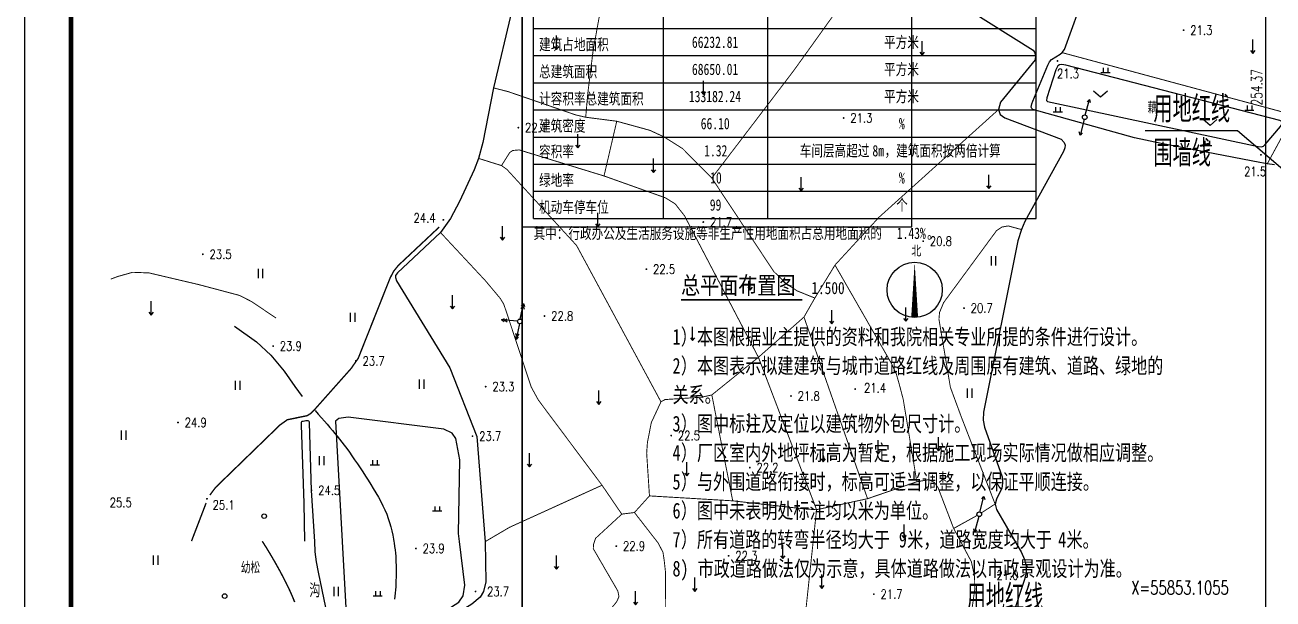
# Model space of a CAD drawing. Header units: millimetres. Extents: x 423323 to 424695, y 55333 to 56284.
# Drawn here: x 423323.5 to 423594.9, y 55869 to 55993.8 of the extents above; entities that cross this region are included whole.
import ezdxf
from ezdxf.enums import TextEntityAlignment as Align

# ---------------------------------------------------------------- set-up
doc = ezdxf.new("R2010")
doc.units = ezdxf.units.MM
doc.header["$LTSCALE"] = 1000
doc.linetypes.add('X3', pattern=[5, 4, -1])
for name, color, linetype in [('DIM_LEAD', 3, 'Continuous'), ('DIM_SYMB', 3, 'Continuous'), ('PUB_DIM', 3, 'Continuous'), ('PUB_TEXT', 7, 'Continuous'), ('TK', 4, 'Continuous'), ('地形图', 252, 'Continuous'), ('建设布局', 7, 'Continuous')]:
    doc.layers.add(name, color=color, linetype=linetype)
doc.styles.add('_TCH_DIM', font='SIMPLEX', dxfattribs={"bigfont": 'GBCBIG'})
doc.styles.add('_TCH_DIM_T3', font='SIMPLEX', dxfattribs={"width": 0.705882, "bigfont": 'GBCBIG'})
doc.styles.add('HZ', font='rs.shx', dxfattribs={"width": 0.8, "bigfont": 'hztxt.shx'})
doc.styles.add('TK-LG-B', font='', dxfattribs={"width": 0.75})
doc.styles.add('YBZW_B', font='', dxfattribs={"width": 0.75})
doc.styles.add('图框字体', font='', dxfattribs={"width": 0.8})
doc.styles.get('TK-LG-B').set_extended_font_data('SimSun')
doc.styles.get('YBZW_B').set_extended_font_data('SimSun')
doc.styles.get('图框字体').set_extended_font_data('NSimSun')
doc.linetypes.add('10421', pattern='A,2,[150,AAA.SHX,S=1,R=0,X=0,Y=1],1e-11', length=2)
doc.linetypes.add('1161', pattern='A,0,[149,AAA.SHX,S=0.15,R=0,X=0,Y=0],-1.6', length=1.6)
doc.dimstyles.new('_TCH_ARCH_M_M&&1', dxfattribs={"dimtxt": 2.38, "dimasz": 0.8, "dimexe": 2, "dimexo": 2.4, "dimgap": 0.8, "dimtad": 1, "dimzin": 0, "dimdsep": 46, "dimtxsty": '_TCH_DIM_T3', "dimblk": 'ARCHTICK', "dimcen": 0.09, "dimclrt": 7, "dimazin": 2, "dimtfac": 1, "dimtdec": 0, "dimtix": 1, "dimtmove": 2, "dimatfit": 3, "dimfxl": 0, "dimtolj": 1, "dimtzin": 0, "dimarcsym": 0})

# ---------------------------------------------------------------- blocks, each defined once
blk = doc.blocks.new('gc120')
for p, q in [((0, 0), (0, 3)), ((-0.5, 0.6), (0, 0)), ((0, 0), (0.5, 0.6))]:
    blk.add_line(p, q)
blk = doc.blocks.new('gc170')
at = {"linetype": 'Continuous'}
blk.add_circle((0, 0), 0.5, dxfattribs=at)
blk = doc.blocks.new('gc121')
for p, q in [((-0.5, -1), (-0.5, 1)), ((0.5, -1), (0.5, 1))]:
    blk.add_line(p, q)
blk = doc.blocks.new('gc119')
for p, q in [((-1, 0), (1, 0)), ((-0.5, 1), (-0.5, 0)), ((0.5, 1), (0.5, 0))]:
    blk.add_line(p, q)
blk = doc.blocks.new('GC200')
at = {"linetype": 'Continuous', "const_width": 0.2, "flags": 128}
blk.add_lwpolyline([(-0.1, 0, 1), (0.1, 0, 1)], format="xyb", close=True, dxfattribs=at)
blk = doc.blocks.new('gc126')
for p, q in [((0, 0), (-1.5, 1.32)), ((1.5, 1.32), (0, 0))]:
    blk.add_line(p, q)
blk = doc.blocks.new('gc013a')
at = {"linetype": 'Continuous'}
blk.add_line((0.5, 0), (4, 0), dxfattribs=at)
at = {"linetype": 'Continuous', "flags": 128}
for points in [[(2.77, 0.35), (3.38, 0), (2.77, -0.35)], [(3.39, 0.35), (4, 0), (3.39, -0.35)]]:
    blk.add_lwpolyline(points, dxfattribs=at)
blk = doc.blocks.new('gc013b')
at = {"linetype": 'Continuous'}
blk.add_line((0.5, 0), (4, 0), dxfattribs=at)
at = {"linetype": 'Continuous', "flags": 128}
blk.add_lwpolyline([(3.39, 0.35), (4, 0), (3.39, -0.35)], dxfattribs=at)
blk = doc.blocks.new('GeYuanFrame_84040822', base_point=(20.09, 4.53))
at = {"layer": 'TK'}
blk.add_lwpolyline([(20.09, 4.53), (20.09, 598.53), (861.09, 598.53), (861.09, 4.53)], close=True, dxfattribs=at)
at = {"layer": 'TK', "const_width": 1}
blk.add_lwpolyline([(45.09, 588.53), (851.09, 588.53), (851.09, 14.53), (45.09, 14.53)], close=True, dxfattribs=at)
blk = doc.blocks.new('_ArchTick')
at = {"color": 0, "linetype": 'ByBlock', "const_width": 0.15}
blk.add_lwpolyline([(-0.5, -0.5), (0.5, 0.5)], dxfattribs=at)
blk = doc.blocks.new('*D125')
at = {"layer": 'Defpoints', "color": 0}
for p in [(423593.34, 56107.48), (423600.93, 56107.48), (423600.93, 55853.11)]:
    blk.add_point(p, dxfattribs=at)
at = {"layer": 'PUB_DIM', "color": 0, "lineweight": -2}
for p, q in [((423598.53, 56107.48), (423591.34, 56107.48)), ((423593.34, 55853.11), (423593.34, 56107.48)), ((423598.53, 55853.11), (423591.34, 55853.11))]:
    blk.add_line(p, q, dxfattribs=at)
at = {"layer": 'PUB_DIM', "color": 0, "lineweight": -2, "xscale": 0.8, "yscale": 0.8, "zscale": 0.8}
for p, rotation in [((423593.34, 56107.48), 90), ((423593.34, 55853.11), 270)]:
    blk.add_blockref('_ArchTick', p, dxfattribs=dict(at, rotation=rotation))
at = {"layer": 'PUB_DIM', "color": 7, "insert": (423591.35, 55980.29), "char_height": 2.38, "attachment_point": 5, "rotation": 90, "style": '_TCH_DIM_T3'}
blk.add_mtext('\\A1;254.37', dxfattribs=at)

msp = doc.modelspace()

# ---------------------------------------------------------------- linework, layer by layer
for p, q in [((423434.086, 55951.782), (423434.086, 56088.181)), ((423543.344, 55951.782), (423543.344, 56016.662))]:
    msp.add_line(p, q)
at = {"color": 7}
for p, q in [((423462.233, 56010.764), (423462.233, 55951.782)), ((423484.954, 56010.764), (423484.954, 55951.782)), ((423434.086, 55993.069), (423543.344, 55993.069)), ((423434.086, 55987.171), (423543.344, 55987.171)), ((423434.086, 55981.273), (423543.344, 55981.273)), ((423434.086, 55975.375), (423543.344, 55975.375)), ((423434.086, 55969.476), (423543.344, 55969.476)), ((423434.086, 55963.578), (423543.344, 55963.578)), ((423434.086, 55957.68), (423543.344, 55957.68)), ((423434.086, 55957.68), (423543.344, 55957.68)), ((423434.086, 55951.782), (423543.344, 55951.782))]:
    msp.add_line(p, q, dxfattribs=at)
at = {"layer": 'DIM_LEAD'}
for p, q in [((423587.161, 55970.843), (423567.069, 55970.843)), ((423600.93, 55959.016), (423587.161, 55970.843))]:
    msp.add_line(p, q, dxfattribs=at)
at = {"layer": 'DIM_SYMB'}
msp.add_lwpolyline([(423516.952, 55930.236, 1.5, 0, 0), (423516.952, 55942.236, 0, 0, 0)], format="xyseb", dxfattribs=at)
at = {"layer": 'DIM_SYMB', "const_width": 0.35}
msp.add_lwpolyline([(423466.163, 55934.054), (423492.496, 55934.054)], dxfattribs=at)
at = {"layer": 'DIM_SYMB'}
msp.add_circle((423516.952, 55936.236), 6, dxfattribs=at)
at = {"layer": '地形图', "color": 250, "linetype": '10421', "flags": 128}
msp.add_lwpolyline([(423342.152, 56067.529), (423357.736, 56068.67), (423359.846, 56069.675), (423380.45, 56071.48), (423415.207, 56072.408), (423416.269, 56072.248), (423417.071, 56071.12), (423417.695, 56068.893), (423418.173, 56065.362), (423419.225, 56061.17), (423421.264, 56055.878), (423422.354, 56051.556), (423427.342, 56035.991), (423428.296, 56032.337), (423428.629, 56030.469), (423428.817, 56028.188), (423429.296, 56024.876), (423429.489, 56018.244), (423429.894, 56002.841), (423429.764, 56000.327), (423429.331, 55996.967), (423425.35, 55980.169), (423423.091, 55968.266), (423422.115, 55964.832), (423421.205, 55962.331), (423417.989, 55955.458), (423416.019, 55951.773), (423413.879, 55948.678), (423404.51, 55939.944), (423404.084, 55939.329)], dxfattribs=at)
at = {"layer": '地形图', "color": 250, "linetype": 'Continuous', "const_width": 0.2, "flags": 128}
for points in [[(423445.426, 55973.775), (423445.426, 55973.775), (423445.857, 55978.768), (423447.03, 55988.23), (423448.4, 55995.809), (423449.952, 56001.054), (423454.788, 56014.589), (423455.8, 56018.348), (423457.059, 56026.144)], [(423509.725, 56010.497), (423490.685, 55983.952), (423472.847, 55960.546)], [(423549.026, 55987.825), (423599.388, 55974.266), (423622.69, 55972.65)], [(423425.35, 55980.169), (423428.581, 55979.341), (423443.252, 55974.284), (423445.426, 55973.775), (423452.174, 55972.91), (423459.341, 55970.941), (423462.429, 55969.52), (423466.525, 55966.931), (423470.503, 55962.9), (423472.847, 55960.546)], [(423535.196, 55975.456), (423535.196, 55975.456), (423509.184, 55952.016)], [(423599.388, 55974.266), (423593.617, 55963.628)], [(423449.407, 55961.008), (423452.174, 55972.91)], [(423422.115, 55964.832), (423427.117, 55963.265), (423428.279, 55962.445), (423443.436, 55945.891), (423461.789, 55911.892)], [(423427.117, 55963.265), (423428.934, 55966.139), (423429.56, 55966.547), (423430.96, 55966.675), (423449.407, 55961.008), (423462.703, 55956.276), (423464.86, 55954.961), (423466.901, 55952.359), (423482.983, 55921.578)], [(423472.847, 55960.546), (423486.308, 55940.25), (423489.075, 55937.554), (423491.371, 55936.032), (423495.248, 55934.458)], [(423461.789, 55911.892), (423462.662, 55912.385), (423470.673, 55912.904), (423472.848, 55913.389), (423482.983, 55921.578), (423492.882, 55930.32), (423495.248, 55934.458), (423499.63, 55941.634), (423509.184, 55952.016)], [(423413.879, 55948.678), (423423.613, 55938.234), (423426.887, 55934.33), (423427.576, 55933.182), (423428.112, 55931.654), (423433.57, 55915.125), (423435.117, 55912.294), (423437.988, 55908.45), (423448.977, 55893.757), (423453.267, 55887.47)], [(423534.445, 55889.671), (423527.079, 55908.661), (423524.724, 55915.04), (423522.234, 55929.859), (423522.363, 55931.325), (423523.246, 55933.462), (423534.748, 55949.104), (423535.907, 55949.892), (423537.287, 55950.142), (423540.161, 55949.362)], [(423499.63, 55941.634), (423511.784, 55920.454), (423512.943, 55918.031), (423513.606, 55915.713), (423514.47, 55912.419), (423517.425, 55894.508)], [(423492.882, 55930.32), (423506.712, 55890.829)], [(423482.983, 55921.578), (423495.625, 55888.434)], [(423472.848, 55913.389), (423477.392, 55890.364)], [(423461.789, 55911.892), (423459.692, 55907.383), (423458.85, 55903.084), (423458.681, 55900.714), (423459.289, 55891.437), (423456.027, 55887.825), (423453.267, 55887.47), (423447.578, 55882.219), (423447.304, 55881.425)], [(423459.289, 55891.437), (423477.392, 55890.364), (423493.118, 55888.59), (423495.625, 55888.434), (423506.712, 55890.829), (423517.425, 55894.508), (423520.032, 55894.967), (423521.272, 55894.354)], [(423521.272, 55894.354), (423522.037, 55893.235), (423525.435, 55884.361), (423527.088, 55881.258)], [(423423.55, 55881.482), (423428.863, 55884.607), (423448.977, 55893.757)], [(423534.445, 55889.671), (423531.499, 55887.766)], [(423456.027, 55887.825), (423461.019, 55881.396)], [(423495.625, 55888.434), (423494.866, 55881.325)], [(423530.464, 55887.147), (423525.435, 55884.361)], [(423446.584, 55861.596), (423452.122, 55868.372), (423452.66, 55869.498), (423452.405, 55870.767), (423447.074, 55879.952), (423447.116, 55880.881)], [(423447.304, 55881.425), (423447.116, 55880.881)], [(423461.019, 55881.396), (423461.206, 55881.156), (423462.228, 55879.159), (423462.503, 55877.329), (423462.762, 55874.997), (423462.82, 55866.569), (423462.526, 55865.436)], [(423494.866, 55881.325), (423493.26, 55866.276), (423494.325, 55851.171), (423493.784, 55838.784), (423493.114, 55802.147), (423491.84, 55776.89)], [(423527.088, 55881.258), (423529.273, 55877.157), (423529.985, 55873.945), (423530.013, 55871.054), (423526.987, 55849.646), (423525.75, 55843.877), (423521.457, 55838.872), (423520.21, 55838.182), (423517.667, 55802.456), (423517.155, 55767.107), (423516.882, 55766.092), (423515.783, 55763.714)]]:
    msp.add_lwpolyline(points, dxfattribs=at)
at = {"layer": '地形图', "color": 250, "linetype": 'Continuous', "flags": 128}
for points in [[(423524.483, 55999.875), (423542.733, 55988.347), (423543.038, 55987.896), (423543.231, 55987.285), (423543.171, 55986.23), (423535.608, 55977.058), (423535.196, 55975.456), (423535.517, 55974.352), (423536.557, 55973.622), (423548.803, 55968.984), (423549.432, 55968.321), (423549.659, 55967.71), (423549.627, 55967.12), (423549.333, 55966.331), (423540.909, 55951.088), (423540.161, 55949.362), (423539.37, 55946.913), (423531.954, 55909.676), (423531.817, 55907.887), (423532.12, 55906.352), (423535.968, 55895.549), (423536.037, 55894.24), (423535.905, 55893.117), (423534.783, 55890.748), (423534.445, 55889.671), (423534.72, 55888.504), (423538.961, 55881.233)], [(423593.617, 55963.628), (423592.045, 55963.921), (423570.525, 55968.033), (423564.756, 55969.277), (423542.643, 55975.437), (423542.421, 55975.693), (423542.323, 55975.994), (423542.44, 55976.668), (423542.643, 55977.246), (423545.922, 55985.116), (423546.292, 55985.791), (423546.292, 55985.791), (423546.724, 55986.318), (423548.624, 55987.498), (423549.026, 55987.825), (423549.533, 55988.513), (423552.598, 55996.932)], [(423595.224, 55963.432), (423593.617, 55963.628)], [(423386.493, 55881.552), (423385.804, 55892.637), (423385.348, 55907.36), (423385.343, 55907.479), (423385.3, 55907.606), (423385.214, 55907.688), (423385.084, 55907.732), (423384.533, 55907.746), (423383.957, 55907.635), (423383.715, 55907.583), (423383.644, 55907.517), (423383.541, 55907.364), (423383.531, 55906.826), (423384.123, 55889.828), (423384.291, 55881.557)], [(423369.99, 55777.66), (423367.849, 55781.519), (423365.826, 55790.298), (423362.216, 55803.611), (423361.862, 55805.573), (423362.216, 55807.077), (423372.285, 55815.906), (423378.982, 55824.82), (423380.201, 55827.556), (423383.237, 55838.6), (423386.198, 55848.659), (423387.977, 55853.912), (423388.346, 55855.213), (423388.638, 55856.163), (423388.835, 55857.892), (423389.203, 55863.606), (423389.081, 55865.535), (423388.891, 55867.149), (423387.295, 55874.826), (423386.858, 55877.114), (423386.633, 55879.303), (423386.493, 55881.552)], [(423538.961, 55881.233), (423540.101, 55879.278), (423540.851, 55877.613), (423541.166, 55876.15), (423541.232, 55874.807), (423540.841, 55873.267), (423535.246, 55856.353)]]:
    msp.add_lwpolyline(points, dxfattribs=at)
msp.add_lwpolyline([(423548.416, 55985.143), (423548.087, 55984.929), (423547.686, 55984.1), (423545.675, 55978.027), (423545.652, 55977.454), (423545.847, 55977.206), (423591.655, 55967.411), (423592.394, 55967.346), (423592.829, 55967.52), (423593.139, 55967.886), (423596.532, 55971.75), (423596.789, 55972.219), (423596.871, 55972.597), (423596.764, 55972.835), (423596.354, 55973.056), (423549.851, 55985.116), (423548.942, 55985.222)], close=True, dxfattribs=at)
at = {"layer": '地形图', "color": 250, "linetype": 'X3', "const_width": 0.3, "flags": 128}
for points in [[(423385.72, 55909.429), (423386.519, 55910.259), (423394.406, 55919.131), (423395.955, 55921.353), (423402.908, 55938.85), (423403.677, 55940.294), (423404.667, 55941.536), (423413.567, 55949.893)], [(423363.711, 55891.624), (423364.935, 55893.267), (423378.928, 55906.841), (423380.544, 55907.997), (423384.884, 55908.884), (423385.72, 55909.429)], [(423359.708, 55881.608), (423362.884, 55889.885)]]:
    msp.add_lwpolyline(points, dxfattribs=at)
at = {"layer": '地形图', "color": 250, "linetype": 'Continuous', "const_width": 0.2}
msp.add_lwpolyline([(423342.152, 55938.579), (423343.652, 55939.141), (423346.917, 55940.059), (423350.479, 55939.925), (423361.283, 55937.386), (423370.126, 55935.038), (423372.69, 55933.737), (423378.114, 55930.104)], dxfattribs=at)
at = {"layer": '地形图', "color": 250, "linetype": '10421'}
for points in [[(423404.084, 55939.329), (423404.057, 55938.943), (423404.296, 55938.204), (423415.866, 55919.264), (423421.73, 55904.389), (423423.55, 55881.482), (423423.55, 55881.474)], [(423423.55, 55881.474), (423423.706, 55872.778), (423423.197, 55870.664), (423422.48, 55869.44), (423420.64, 55867.873), (423397.585, 55853.668), (423395.793, 55852.306), (423395.453, 55851.931), (423395.312, 55851.461), (423395.352, 55850.605), (423400.898, 55833.514), (423408.177, 55806.826), (423407.6, 55805.39)]]:
    msp.add_lwpolyline(points, dxfattribs=at)
at = {"layer": '地形图', "color": 250, "linetype": 'Continuous', "elevation": 24, "flags": 128}
msp.add_lwpolyline([(423369.061, 55928.354), (423373.816, 55924.948), (423376.985, 55922.019), (423379.884, 55918.562), (423382.178, 55915.203), (423383.763, 55913.085)], dxfattribs=at)
at = {"layer": '地形图', "color": 250, "linetype": 'Continuous', "elevation": 24}
for points in [[(423386.581, 55909.971), (423387.281, 55909.195), (423387.953, 55908.442), (423388.597, 55907.712), (423389.213, 55907.005), (423389.802, 55906.322), (423390.362, 55905.662), (423390.895, 55905.025), (423391.4, 55904.412), (423391.898, 55903.791), (423392.409, 55903.135), (423392.935, 55902.443), (423393.474, 55901.715), (423394.028, 55900.951), (423394.595, 55900.151), (423395.176, 55899.315), (423395.771, 55898.442), (423396.369, 55897.55), (423396.959, 55896.652), (423397.542, 55895.75), (423398.116, 55894.843), (423398.683, 55893.93), (423399.242, 55893.013), (423399.793, 55892.092), (423400.336, 55891.165), (423400.854, 55890.237), (423401.329, 55889.311), (423401.761, 55888.388), (423402.149, 55887.468), (423402.495, 55886.549), (423402.797, 55885.634), (423403.056, 55884.72), (423403.273, 55883.809), (423403.457, 55882.918), (423403.619, 55882.062), (423403.713, 55881.516)], [(423403.713, 55881.516), (423403.76, 55881.241), (423403.88, 55880.457), (423403.978, 55879.708), (423404.054, 55878.995), (423404.109, 55878.318), (423404.143, 55877.677), (423404.163, 55877.048), (423404.178, 55876.41), (423404.187, 55875.763), (423404.191, 55875.105), (423404.19, 55874.438), (423404.183, 55873.761), (423404.171, 55873.075), (423404.153, 55872.378), (423404.124, 55871.681), (423404.077, 55870.99), (423404.011, 55870.306), (423403.927, 55869.63), (423403.825, 55868.96)]]:
    msp.add_lwpolyline(points, dxfattribs=at)
at = {"layer": '地形图', "color": 250, "linetype": '1161', "flags": 128}
for points in [[(423417.99, 55881.486), (423417.769, 55883.287), (423418.039, 55899.309), (423417.202, 55903.897), (423416.359, 55905.077), (423414.611, 55905.969), (423393.775, 55908.593), (423391.761, 55908.29), (423391.03, 55907.66), (423392.462, 55881.539)], [(423392.462, 55881.539), (423393.899, 55855.329), (423394.575, 55854.239), (423396.279, 55854.577), (423417.864, 55868.313), (423418.798, 55869.704)], [(423418.798, 55869.704), (423419.145, 55872.055), (423417.99, 55881.486)]]:
    msp.add_lwpolyline(points, dxfattribs=at)
at = {"layer": '地形图', "color": 250, "linetype": 'Continuous', "const_width": 0.3, "elevation": 25, "flags": 128}
msp.add_lwpolyline([(423375.09, 55881.576), (423375.215, 55881.387), (423375.71, 55880.614), (423376.208, 55879.815), (423376.709, 55878.989), (423377.214, 55878.137), (423377.722, 55877.259), (423378.235, 55876.354), (423378.75, 55875.423), (423379.269, 55874.465), (423379.774, 55873.508), (423380.247, 55872.579), (423380.689, 55871.678), (423381.099, 55870.805), (423381.477, 55869.959), (423381.824, 55869.141), (423382.139, 55868.352)], dxfattribs=at)
at = {"layer": '建设布局', "color": 1, "linetype": 'Continuous', "flags": 128}
for points in [[(423431.612, 55595.771), (423431.612, 56107.48)], [(423431.612, 55595.771), (423431.612, 56107.48)], [(423342.152, 56100.98), (423431.612, 56100.98), (423431.612, 55595.771), (423342.152, 55595.771)], [(423342.152, 56100.98), (423431.612, 56100.98), (423431.612, 55595.771), (423342.152, 55595.771)]]:
    msp.add_lwpolyline(points, dxfattribs=at)
for points in [[(423431.612, 55949.98), (423516.312, 55949.98), (423516.312, 56107.48), (423431.612, 56107.48)], [(423516.312, 56107.48), (423600.93, 56107.48), (423600.93, 55853.106), (423431.612, 55853.106), (423431.612, 55949.98), (423516.312, 55949.98)], [(423431.612, 55949.98), (423516.312, 55949.98), (423516.312, 56107.48), (423431.612, 56107.48)], [(423516.312, 56107.48), (423600.93, 56107.48), (423600.93, 55853.106), (423431.612, 55853.106), (423431.612, 55949.98), (423516.312, 55949.98)]]:
    msp.add_lwpolyline(points, close=True, dxfattribs=at)

# ---------------------------------------------------------------- block references
at = {"rotation": 270}
msp.add_blockref('GeYuanFrame_84040822', (423323.496, 56262.526), dxfattribs=at)
at = {"layer": '地形图', "color": 250, "linetype": 'Continuous'}
for name, p in [('GC200', (423575.432, 55992.706, 21.326)), ('gc120', (423439.085, 55988.532)), ('gc120', (423518.569, 55987.3)), ('gc120', (423590.492, 55987.672)), ('GC200', (423548.005, 55986.014, 21.3)), ('gc119', (423558.465, 55983.53)), ('gc120', (423471.049, 55978.706)), ('gc126', (423557.366, 55978.135)), ('gc119', (423548.094, 55974.946)), ('gc119', (423589.738, 55975.298)), ('GC200', (423501.517, 55973.622, 21.296)), ('gc170', (423553.933, 55973.772)), ('gc126', (423581.174, 55971.991)), ('GC200', (423430.779, 55971.519, 22.1)), ('gc120', (423443.706, 55967.108)), ('gc119', (423580.564, 55967.668)), ('GC200', (423592.248, 55965.608, 21.5)), ('gc120', (423460.167, 55961.775)), ('gc120', (423492.294, 55957.763)), ('gc120', (423533.095, 55958.254)), ('GC200', (423414.474, 55951.452, 24.4)), ('gc120', (423448.039, 55949.965)), ('gc120', (423427.325, 55947.074)), ('GC200', (423470.993, 55950.984, 21.7)), ('GC200', (423518.81, 55946.815, 20.8)), ('GC200', (423362.186, 55943.976, 23.5)), ('gc121', (423534.133, 55942.538)), ('gc121', (423374.749, 55939.817)), ('GC200', (423458.617, 55940.734, 22.456)), ('gc120', (423481.184, 55936.206)), ('gc120', (423416.445, 55932.083)), ('gc120', (423350.966, 55930.755)), ('gc120', (423515.022, 55929.409)), ('GC200', (423527.686, 55932.272, 20.7)), ('gc121', (423394.78, 55930.267)), ('gc170', (423431.109, 55929.385)), ('GC200', (423436.472, 55930.552, 22.826)), ('gc120', (423498.911, 55928.836)), ('gc120', (423468.68, 55925.204)), ('GC200', (423377.448, 55924.015, 23.9)), ('GC200', (423395.459, 55920.78, 23.7)), ('gc121', (423369.768, 55915.484)), ('gc121', (423409.786, 55915.714)), ('GC200', (423423.686, 55915.193, 23.2)), ('gc120', (423448.28, 55911.347)), ('GC200', (423504.017, 55914.672, 21.436)), ('gc121', (423528.927, 55913.775)), ('GC200', (423490.066, 55913.16, 21.796)), ('gc120', (423480.976, 55906.405)), ('gc121', (423345.022, 55904.648)), ('GC200', (423356.768, 55907.397, 24.9)), ('GC200', (423420.813, 55904.426, 23.7)), ('GC200', (423464.025, 55904.55, 22.516)), ('gc120', (423508.996, 55900.56)), ('gc120', (423522.16, 55901.205)), ('gc121', (423388.072, 55899.097)), ('gc120', (423433.226, 55897.747)), ('gc120', (423497.089, 55898.874)), ('gc119', (423399.568, 55898.181)), ('gc120', (423467.435, 55895.802)), ('GC200', (423481.103, 55897.585, 22.186)), ('GC200', (423385.804, 55892.637, 24.536)), ('GC200', (423363.075, 55890.815, 25.1)), ('gc119', (423413.136, 55888.165)), ('gc170', (423375.509, 55887.024)), ('gc170', (423531.002, 55887.445)), ('gc120', (423514.652, 55882.244)), ('gc120', (423488.297, 55877.811)), ('gc121', (423351.976, 55877.456)), ('GC200', (423408.513, 55880.009, 23.886)), ('gc120', (423439.087, 55875.491)), ('GC200', (423452.081, 55880.518, 22.856)), ('GC200', (423476.499, 55878.394, 22.266)), ('gc120', (423469.166, 55870.666)), ('gc120', (423496.79, 55871.334)), ('GC200', (423533.287, 55874.206, 20.976)), ('gc170', (423366.92, 55869.646)), ('gc121', (423391.208, 55870.662)), ('gc119', (423400.2, 55869.688)), ('GC200', (423421.469, 55870.656, 23.7)), ('gc120', (423456.288, 55867.746)), ('GC200', (423508.079, 55870.07, 21.696))]:
    msp.add_blockref(name, p, dxfattribs=at)
for name, p, rotation in [('gc013b', (423553.933, 55973.772), 75.24889958595318), ('gc013b', (423553.933, 55973.772), 255.1243068835494), ('gc013a', (423431.109, 55929.385), 78.33541759926335), ('gc013a', (423431.109, 55929.385), 175.5786319149181), ('gc013a', (423431.109, 55929.385), 258.4673566935316), ('gc013b', (423531.002, 55887.445), 75.12430688354945), ('gc013b', (423531.002, 55887.445), 255.0175941390783)]:
    msp.add_blockref(name, p, dxfattribs=dict(at, rotation=rotation))

# ---------------------------------------------------------------- texts
at = {"layer": 'PUB_TEXT', "color": 7, "style": 'YBZW_B', "width": 0.75}
for s, height, p in [('建筑占地面积', 2.4684, (423435.286, 55988.371)), ('66232.81', 2.4684, (423468.523, 55988.864)), ('平方米', 2.4684, (423510.302, 55988.864)), ('总建筑面积', 2.4684, (423435.286, 55982.473)), ('68650.01', 2.4684, (423468.523, 55982.966)), ('平方米', 2.4684, (423510.302, 55982.966)), ('计容积率总建筑面积', 2.4684, (423435.286, 55976.575)), ('133182.24', 2.4684, (423467.865, 55977.067)), ('平方米', 2.4684, (423510.302, 55977.067)), ('建筑密度', 2.4684, (423435.286, 55970.676)), ('66.10', 2.4684, (423470.431, 55971.169)), ('%', 2.468, (423513.537, 55971.169)), ('容积率', 2.4684, (423435.286, 55965.095)), ('1.32', 2.4684, (423471.192, 55965.271)), ('车间层高超过', 2.4684, (423491.975, 55965.271)), ('8m', 2.4684, (423507.772, 55965.271)), ('，建筑面积按两倍计算', 2.4684, (423510.405, 55965.271)), ('绿地率', 2.4684, (423435.286, 55958.88)), ('10', 2.4684, (423472.493, 55959.373)), ('%', 2.468, (423513.537, 55959.373)), ('机动车停车位', 2.4684, (423435.286, 55952.995)), ('99', 2.4684, (423472.406, 55953.474)), ('个', 2.468, (423512.94, 55953.474)), ('其中：行政办公及生活服务设施等非生产性用地面积占总用地面积的', 2.46835, (423434.086, 55947.328)), ('1.43%', 2.4684, (423513.073, 55947.328)), ('。', 2.468, (423519.655, 55947.328))]:
    msp.add_text(s, height=height, dxfattribs=at).set_placement(p)
at = {"layer": 'PUB_TEXT', "style": '_TCH_DIM'}
for s, height, p in [('用地红线', 5.7872, (423568.869, 55972.643)), ('围墙线', 5.7872, (423568.869, 55963.043)), ('北', 2.411, (423516.234, 55943.486)), ('用地红线', 5.7872, (423528.251, 55866.414))]:
    msp.add_text(s, height=height, dxfattribs=at).set_placement(p)
at = {"layer": 'PUB_TEXT'}
for s, height, style, width, p in [('总平面布置图', 3.7975, '图框字体', 0.8, (423466.163, 55935.323)), ('1:500', 2.6582, '图框字体', 0.8, (423494.496, 55935.323)), ('1', 3.418, 'TK-LG-B', 0.75, (423464.301, 55924.329)), ('）本图根据业主提供的资料和我院相关专业所提的条件进行设计。', 3.41772, 'TK-LG-B', 0.75, (423466.123, 55924.329)), ('）本图表示拟建建筑与城市道路红线及周围原有建筑、道路、绿地的', 3.41772, 'TK-LG-B', 0.75, (423466.123, 55918.029)), ('2', 3.418, 'TK-LG-B', 0.75, (423464.301, 55918.029)), ('关系。', 3.4177, 'TK-LG-B', 0.75, (423464.301, 55911.729)), ('3', 3.418, 'TK-LG-B', 0.75, (423464.301, 55905.429)), ('）图中标注及定位以建筑物外包尺寸计。', 3.41772, 'TK-LG-B', 0.75, (423466.123, 55905.429)), ('）厂区室内外地坪标高为暂定，根据施工现场实际情况做相应调整。', 3.41772, 'TK-LG-B', 0.75, (423466.123, 55899.129)), ('4', 3.418, 'TK-LG-B', 0.75, (423464.301, 55899.129)), ('5', 3.418, 'TK-LG-B', 0.75, (423464.301, 55892.829)), ('）与外围道路衔接时，标高可适当调整，以保证平顺连接。', 3.41772, 'TK-LG-B', 0.75, (423466.123, 55892.829)), ('6', 3.418, 'TK-LG-B', 0.75, (423464.301, 55886.529)), ('）图中未表明处标注均以米为单位。', 3.41772, 'TK-LG-B', 0.75, (423466.123, 55886.529)), ('7', 3.418, 'TK-LG-B', 0.75, (423464.301, 55880.229)), ('）所有道路的转弯半径均大于', 3.41772, 'TK-LG-B', 0.75, (423466.123, 55880.229)), ('9', 3.418, 'TK-LG-B', 0.75, (423513.516, 55880.229)), ('米，道路宽度均大于', 3.4177, 'TK-LG-B', 0.75, (423515.339, 55880.229)), ('4', 3.418, 'TK-LG-B', 0.75, (423548.149, 55880.229)), ('米。', 3.4177, 'TK-LG-B', 0.75, (423549.971, 55880.229)), ('8)', 3.4177, 'TK-LG-B', 0.75, (423464.301, 55873.929)), ('市政道路做法仅为示意，具体道路做法以市政景观设计为准。', 3.41772, 'TK-LG-B', 0.75, (423469.769, 55873.929)), ('X=55853.1055', 2.975, '_TCH_DIM', 0.705882, (423564.024, 55869.996))]:
    msp.add_text(s, height=height, dxfattribs=dict(at, style=style, width=width)).set_placement(p)
at = {"layer": '地形图', "color": 250, "linetype": 'Continuous', "style": 'HZ', "width": 0.8}
for s, height, p in [('21.3', 2, (423579.282, 55992.706)), ('21.3', 2, (423550.293, 55983.269)), ('藕', 2.5, (423568.655, 55976.013)), ('21.3', 2, (423505.367, 55973.622)), ('22.1', 2, (423434.629, 55971.519)), ('21.5', 2, (423590.988, 55961.978)), ('24.4', 2, (423410.396, 55951.886)), ('21.7', 2, (423474.843, 55950.984)), ('20.8', 2, (423522.66, 55946.815)), ('23.5', 2, (423366.036, 55943.976)), ('22.5', 2, (423462.467, 55940.734)), ('20.7', 2, (423531.536, 55932.272)), ('22.8', 2, (423440.322, 55930.552)), ('23.9', 2, (423381.298, 55924.015)), ('23.7', 2, (423399.309, 55920.78)), ('23.3', 2, (423427.536, 55915.193)), ('21.8', 2, (423493.916, 55913.16)), ('21.4', 2, (423508.339, 55914.934, 21.866)), ('24.9', 2, (423360.618, 55907.397)), ('23.7', 2, (423424.663, 55904.426)), ('22.5', 2, (423467.875, 55904.55)), ('22.2', 2, (423484.953, 55897.585)), ('24.5', 2, (423389.654, 55892.637)), ('25.5', 2, (423344.313, 55889.999)), ('25.1', 2, (423366.7, 55889.447)), ('23.9', 2, (423412.363, 55880.009)), ('22.9', 2, (423455.931, 55880.518)), ('22.9', 2, (423455.931, 55880.518)), ('22.3', 2, (423480.349, 55878.394)), ('幼松', 2.5, (423372.527, 55875.944)), ('沟', 3, (423386.534, 55871.029)), ('21.0', 2, (423537.137, 55874.206)), ('23.7', 2, (423426.359, 55870.639)), ('21.7', 2, (423511.929, 55870.07))]:
    msp.add_text(s, height=height, dxfattribs=at).set_placement(p, align=Align.MIDDLE)

# ---------------------------------------------------------------- dimensions: what is measured, and where the dimension line sits
at = {"layer": 'PUB_DIM'}
dim = msp.add_aligned_dim(p1=(423600.93, 55853.106), p2=(423600.93, 56107.48), distance=7.587, text='254.37', dimstyle='_TCH_ARCH_M_M&&1', dxfattribs=at)
dim.commit()
dim.dimension.update_dxf_attribs({"geometry": '*D125', "text_midpoint": (423591.352, 55980.293)})

doc.saveas('drawing.dxf')
